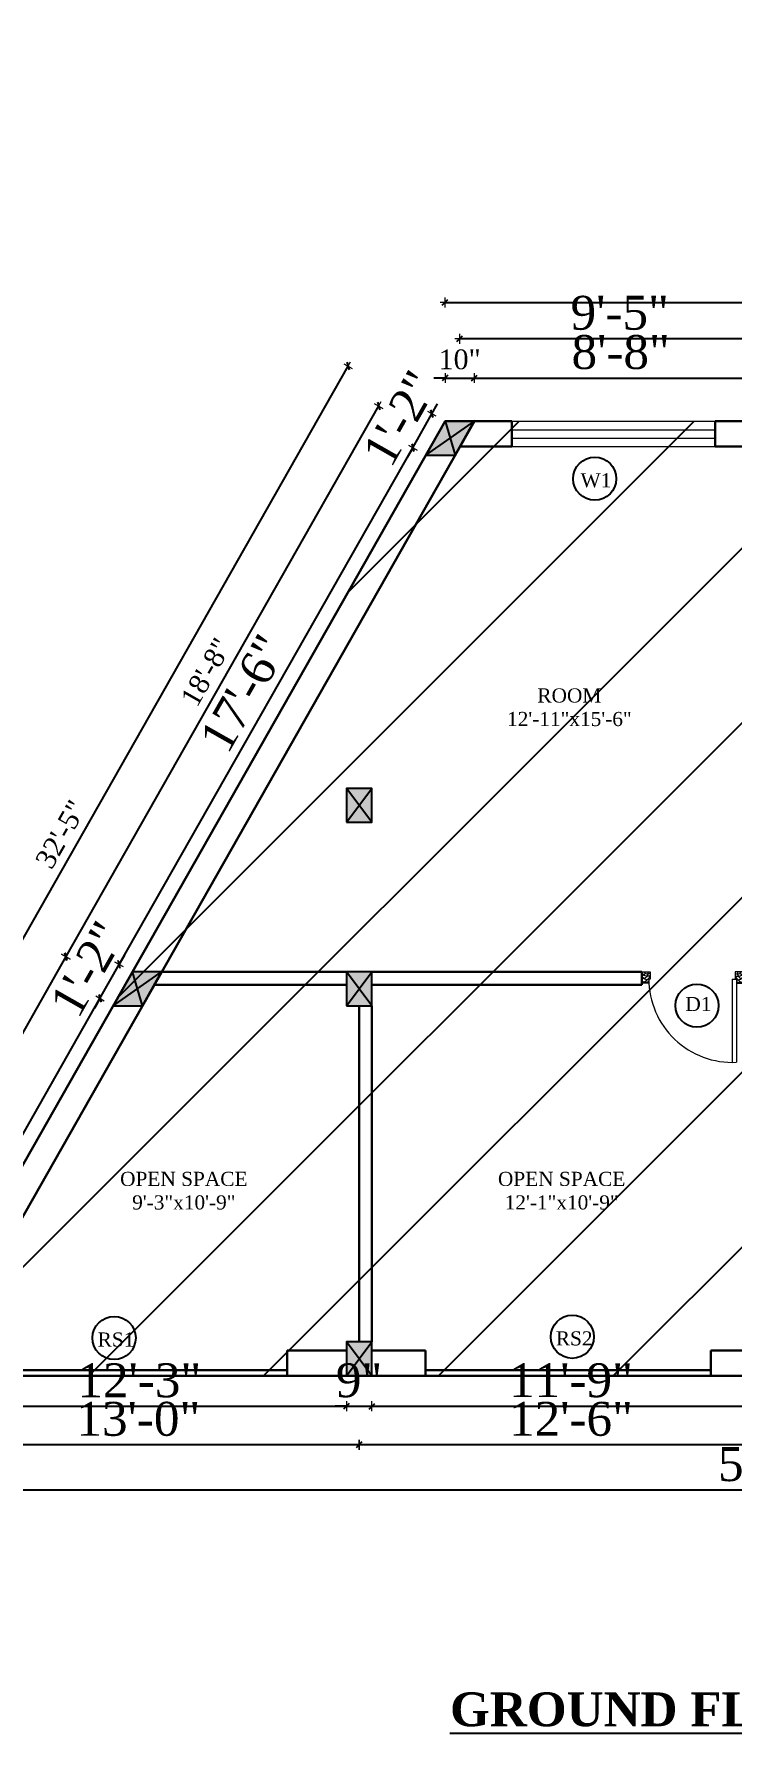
# Model space of a CAD drawing. Header units: inches. Extents: x 2 to 197762, y -33236 to 9.
# Drawn here: x 79150 to 79397, y -17100 to -16499 of the extents above; entities that cross this region are included whole.
import ezdxf

# ---------------------------------------------------------------- set-up
doc = ezdxf.new("R2010")
doc.units = ezdxf.units.IN
doc.header["$LTSCALE"] = 5
doc.header["$MEASUREMENT"] = 0
for name, color, linetype, lineweight in [('A-WALL', 7, 'Continuous', 9), ('Dimension', 7, 'Continuous', 18), ('DOOR', 62, 'Continuous', 0), ('Dw', 2, 'Continuous', 18)]:
    doc.layers.add(name, color=color, linetype=linetype, lineweight=lineweight)
doc.layers.add('dim line', color=7, linetype='Continuous', lineweight=15, true_color=0xfab2b2)
doc.layers.add('TEXT', color=6, linetype='Continuous')
doc.layers.add('WALL', color=7, linetype='Continuous')
doc.styles.add('ordinary', font='times.ttf')
doc.dimstyles.new('Copy of 96', dxfattribs={"dimtxt": 7, "dimasz": 4, "dimexe": 0.5, "dimexo": 0.5, "dimgap": 3, "dimtad": 1, "dimdec": 1, "dimzin": 11, "dimdsep": 46, "dimlunit": 4, "dimtxsty": 'ordinary', "dimblk": 'OBLIQUE', "dimcen": 0.09, "dimse1": 1, "dimse2": 1, "dimclrt": 6, "dimazin": 0, "dimtfac": 1, "dimtdec": 1, "dimtix": 1, "dimtmove": 2, "dimatfit": 3, "dimldrblk": 'leader', "dimfxl": 0.5, "dimfxlon": 1, "dimtolj": 1, "dimtzin": 0, "dimarcsym": 0})

# ---------------------------------------------------------------- blocks, each defined once
blk = doc.blocks.new('c2a')
at = {"color": 1, "ltscale": 5}
for p, q in [((18091.63, 4625.76), (18084.82, 4613.76)), ((18101.98, 4625.76), (18091.63, 4625.76)), ((18095.17, 4613.76), (18101.98, 4625.76)), ((18084.82, 4613.76), (18095.17, 4613.76))]:
    blk.add_line(p, q, dxfattribs=at)
blk = doc.blocks.new('A$C27B36B59')
at = {"layer": 'DOOR'}
for p, q in [((0, 4), (0, 0)), ((2.5, 4), (0, 4)), ((0, 0), (3, 0)), ((2.5, 2.5), (2.5, 4)), ((3, 2.5), (2.5, 2.5)), ((3, 0), (3, 2.5))]:
    blk.add_line(p, q, dxfattribs=at)
for centre, radius, start, end in [((-1.4, -0.54), 4.75, 22.14107, 72.83803), ((1.34, 2.09), 1.64, 45.13802, 144.89476), ((2.21, 0.3), 2.49, 83.31492, 152.65798), ((0.13, 0.37), 2.05, 349.48753, 93.68048), ((1.96, -0.47), 2.01, 58.74475, 166.49498), ((-0.06, 0.32), 1.13, 343.54197, 86.94698), ((2.08, -0.4), 1.17, 38.28162, 160.15192)]:
    blk.add_arc(centre, radius, start, end, dxfattribs=at)
blk = doc.blocks.new('D2')
at = {"layer": 'DOOR'}
for p, q in [((74473.95, 24047.59), (74473.95, 24018.09)), ((74473.95, 24047.59), (74475.45, 24047.59)), ((74475.45, 24047.59), (74475.45, 24018.13))]:
    blk.add_line(p, q, dxfattribs=at)
blk.add_arc((74473.95, 24047.59), 29.5, 180, 272.9146, dxfattribs=at)
at = {"layer": 'DOOR', "xscale": -1, "rotation": 180}
blk.add_blockref('A$C27B36B59', (74441.95, 24050.09), dxfattribs=at)
at = {"layer": 'DOOR', "rotation": 180}
blk.add_blockref('A$C27B36B59', (74477.95, 24050.09), dxfattribs=at)
blk = doc.blocks.new('oblique')
at = {"color": 0, "lineweight": -2}
blk.add_line((0.25, 0.25), (-0.25, -0.25), dxfattribs=at)
at = {"layer": 'dim line', "lineweight": 9}
for p, q in [((-0.4375, 0), (0.4375, 0)), ((0, 0.4375), (0, -0.4375))]:
    blk.add_line(p, q, dxfattribs=at)
blk = doc.blocks.new('*D570')
at = {"layer": 'A-WALL', "color": 0, "lineweight": -2, "ltscale": 50, "transparency": 16777216}
blk.add_line((79415.19, -16998.13), (79265.19, -16998.13), dxfattribs=at)
at = {"layer": 'Defpoints', "color": 0, "ltscale": 50, "transparency": 16777216}
for p in [(79265.19, -16973.71), (79415.19, -16973.71), (79265.19, -16998.13)]:
    blk.add_point(p, dxfattribs=at)
at = {"layer": 'A-WALL', "color": 0, "lineweight": -2, "ltscale": 50, "transparency": 16777216, "xscale": 4, "yscale": 4, "zscale": 4, "rotation": 180}
blk.add_blockref('oblique', (79265.19, -16998.13), dxfattribs=at)
at = {"layer": 'A-WALL', "color": 0, "lineweight": -2, "ltscale": 50, "transparency": 16777216, "xscale": 4, "yscale": 4, "zscale": 4}
blk.add_blockref('oblique', (79415.19, -16998.13), dxfattribs=at)
at = {"layer": 'A-WALL', "color": 6, "ltscale": 50, "transparency": 16777216, "insert": (79340.19, -16989.02), "char_height": 12, "attachment_point": 5, "style": 'ordinary'}
blk.add_mtext('\\A1;12\'-6"', dxfattribs=at)
blk = doc.blocks.new('_OBLIQUE')
at = {"color": 0, "linetype": 'ByBlock'}
blk.add_line((-0.5, -0.5), (0.5, 0.5), dxfattribs=at)
blk = doc.blocks.new('leader')
at = {"layer": 'Dimension'}
for p, q in [((0, -4.33), (0, 4.33)), ((-4.42, 0), (4.42, 0))]:
    blk.add_line(p, q, dxfattribs=at)
blk = doc.blocks.new('*D571')
at = {"layer": 'A-WALL', "color": 0, "lineweight": -2, "ltscale": 50, "transparency": 16777216}
blk.add_line((79265.19, -16998.13), (79108.87, -16998.13), dxfattribs=at)
at = {"layer": 'Defpoints', "color": 0, "ltscale": 50, "transparency": 16777216}
for p in [(79108.87, -16973.71), (79265.19, -16973.71), (79108.87, -16998.13)]:
    blk.add_point(p, dxfattribs=at)
at = {"layer": 'A-WALL', "color": 0, "lineweight": -2, "ltscale": 50, "transparency": 16777216, "xscale": 4, "yscale": 4, "zscale": 4, "rotation": 180}
blk.add_blockref('oblique', (79108.87, -16998.13), dxfattribs=at)
at = {"layer": 'A-WALL', "color": 0, "lineweight": -2, "ltscale": 50, "transparency": 16777216, "xscale": 4, "yscale": 4, "zscale": 4}
blk.add_blockref('oblique', (79265.19, -16998.13), dxfattribs=at)
at = {"layer": 'A-WALL', "color": 6, "ltscale": 50, "transparency": 16777216, "insert": (79187.03, -16989.02), "char_height": 12, "attachment_point": 5, "style": 'ordinary'}
blk.add_mtext('\\A1;13\'-0"', dxfattribs=at)
blk = doc.blocks.new('*D556')
at = {"layer": 'A-WALL', "color": 0, "lineweight": -2, "ltscale": 50, "transparency": 16777216}
blk.add_line((79724.69, -17014.18), (79103.69, -17014.18), dxfattribs=at)
at = {"layer": 'Defpoints', "color": 0, "ltscale": 50, "transparency": 16777216}
for p in [(79724.69, -16964.53), (79103.69, -16970.53), (79103.69, -17014.18)]:
    blk.add_point(p, dxfattribs=at)
at = {"layer": 'A-WALL', "color": 0, "lineweight": -2, "ltscale": 50, "transparency": 16777216, "xscale": 4, "yscale": 4, "zscale": 4, "rotation": 180}
blk.add_blockref('oblique', (79103.69, -17014.18), dxfattribs=at)
at = {"layer": 'A-WALL', "color": 0, "lineweight": -2, "ltscale": 50, "transparency": 16777216, "xscale": 4, "yscale": 4, "zscale": 4}
blk.add_blockref('oblique', (79724.69, -17014.18), dxfattribs=at)
at = {"layer": 'A-WALL', "color": 6, "ltscale": 50, "transparency": 16777216, "insert": (79414.19, -17005.05), "char_height": 12, "attachment_point": 5, "style": 'ordinary'}
blk.add_mtext('\\A1;51\'-9"', dxfattribs=at)
blk = doc.blocks.new('*D573')
at = {"layer": 'A-WALL', "color": 0, "lineweight": -2, "ltscale": 50, "transparency": 16777216}
blk.add_line((79105.86, -16959.07), (79173.43, -16840.07), dxfattribs=at)
at = {"layer": 'Defpoints', "color": 0, "ltscale": 50, "transparency": 16777216}
for p in [(79173.43, -16840.07), (79178.08, -16842.71), (79110.51, -16961.71)]:
    blk.add_point(p, dxfattribs=at)
at = {"layer": 'A-WALL', "color": 0, "lineweight": -2, "ltscale": 50, "transparency": 16777216, "xscale": 4, "yscale": 4, "zscale": 4}
for p, rotation in [((79173.43, -16840.07), 60.4114854945245), ((79105.86, -16959.07), 240.4114854945245)]:
    blk.add_blockref('oblique', p, dxfattribs=dict(at, rotation=rotation))
at = {"layer": 'A-WALL', "color": 6, "ltscale": 50, "transparency": 16777216, "insert": (79131.73, -16895.08), "char_height": 12, "attachment_point": 5, "rotation": 60.41149, "style": 'ordinary'}
blk.add_mtext('\\A1;11\'-5"', dxfattribs=at)
blk = doc.blocks.new('*D574')
at = {"layer": 'A-WALL', "color": 0, "lineweight": -2, "ltscale": 50, "transparency": 16777216}
for p, q in [((79180.25, -16828.07), (79182.22, -16824.6)), ((79173.43, -16840.07), (79180.25, -16828.07)), ((79173.43, -16840.07), (79171.46, -16843.55))]:
    blk.add_line(p, q, dxfattribs=at)
at = {"layer": 'Defpoints', "color": 0, "ltscale": 50, "transparency": 16777216}
for p in [(79180.25, -16828.07), (79184.89, -16830.71), (79178.08, -16842.71)]:
    blk.add_point(p, dxfattribs=at)
at = {"layer": 'A-WALL', "color": 0, "lineweight": -2, "ltscale": 50, "transparency": 16777216, "xscale": 4, "yscale": 4, "zscale": 4}
for p, rotation in [((79180.25, -16828.07), 240.4114854945245), ((79173.43, -16840.07), 60.4114854945245)]:
    blk.add_blockref('oblique', p, dxfattribs=dict(at, rotation=rotation))
at = {"layer": 'A-WALL', "color": 6, "ltscale": 50, "transparency": 16777216, "insert": (79169.01, -16829.63), "char_height": 12, "attachment_point": 5, "rotation": 60.41149, "style": 'ordinary'}
blk.add_mtext('\\A1;1\'-2"', dxfattribs=at)
blk = doc.blocks.new('*D575')
at = {"layer": 'A-WALL', "color": 0, "lineweight": -2, "ltscale": 50, "transparency": 16777216}
blk.add_line((79180.25, -16828.07), (79284.16, -16645.07), dxfattribs=at)
at = {"layer": 'Defpoints', "color": 0, "ltscale": 50, "transparency": 16777216}
for p in [(79284.16, -16645.07), (79288.8, -16647.71), (79184.89, -16830.71)]:
    blk.add_point(p, dxfattribs=at)
at = {"layer": 'A-WALL', "color": 0, "lineweight": -2, "ltscale": 50, "transparency": 16777216, "xscale": 4, "yscale": 4, "zscale": 4}
for p, rotation in [((79284.16, -16645.07), 60.4114854945245), ((79180.25, -16828.07), 240.4114854945245)]:
    blk.add_blockref('oblique', p, dxfattribs=dict(at, rotation=rotation))
at = {"layer": 'A-WALL', "color": 6, "ltscale": 50, "transparency": 16777216, "insert": (79224.27, -16732.07), "char_height": 12, "attachment_point": 5, "rotation": 60.41149, "style": 'ordinary'}
blk.add_mtext('\\A1;17\'-6"', dxfattribs=at)
blk = doc.blocks.new('*D576')
at = {"layer": 'A-WALL', "color": 0, "lineweight": -2, "ltscale": 50, "transparency": 16777216}
for p, q in [((79284.16, -16645.07), (79290.97, -16633.07)), ((79290.97, -16633.07), (79292.95, -16629.6)), ((79284.16, -16645.07), (79282.18, -16648.55))]:
    blk.add_line(p, q, dxfattribs=at)
at = {"layer": 'Defpoints', "color": 0, "ltscale": 50, "transparency": 16777216}
for p in [(79290.97, -16633.07), (79295.62, -16635.71), (79288.8, -16647.71)]:
    blk.add_point(p, dxfattribs=at)
at = {"layer": 'A-WALL', "color": 0, "lineweight": -2, "ltscale": 50, "transparency": 16777216, "xscale": 4, "yscale": 4, "zscale": 4}
for p, rotation in [((79290.97, -16633.07), 240.4114854945245), ((79284.16, -16645.07), 60.4114854945245)]:
    blk.add_blockref('oblique', p, dxfattribs=dict(at, rotation=rotation))
at = {"layer": 'A-WALL', "color": 6, "ltscale": 50, "transparency": 16777216, "insert": (79279.74, -16634.63), "char_height": 12, "attachment_point": 5, "rotation": 60.41149, "style": 'ordinary'}
blk.add_mtext('\\A1;1\'-2"', dxfattribs=at)
blk = doc.blocks.new('*D577')
at = {"layer": 'A-WALL', "color": 0, "lineweight": -2, "ltscale": 50, "transparency": 16777216}
blk.add_line((79272.08, -16630.28), (79161.35, -16825.28), dxfattribs=at)
at = {"layer": 'Defpoints', "color": 0, "ltscale": 50, "transparency": 16777216}
for p in [(79292.21, -16641.71), (79161.35, -16825.28), (79181.49, -16836.71)]:
    blk.add_point(p, dxfattribs=at)
at = {"layer": 'A-WALL', "color": 0, "lineweight": -2, "ltscale": 50, "transparency": 16777216, "xscale": 4, "yscale": 4, "zscale": 4}
for p, rotation in [((79272.08, -16630.28), 60.41148549426703), ((79161.35, -16825.28), 240.411485494267)]:
    blk.add_blockref('oblique', p, dxfattribs=dict(at, rotation=rotation))
at = {"layer": 'A-WALL', "color": 6, "ltscale": 50, "transparency": 16777216, "insert": (79211.01, -16724.54), "char_height": 7, "attachment_point": 5, "rotation": 60.41149, "style": 'ordinary'}
blk.add_mtext('\\A1;18\'-8"', dxfattribs=at)
blk = doc.blocks.new('*D578')
at = {"layer": 'A-WALL', "color": 0, "lineweight": -2, "ltscale": 50, "transparency": 16777216}
blk.add_line((79161.35, -16825.28), (79086.97, -16956.28), dxfattribs=at)
at = {"layer": 'Defpoints', "color": 0, "ltscale": 50, "transparency": 16777216}
for p in [(79181.49, -16836.71), (79086.97, -16956.28), (79107.1, -16967.71)]:
    blk.add_point(p, dxfattribs=at)
at = {"layer": 'A-WALL', "color": 0, "lineweight": -2, "ltscale": 50, "transparency": 16777216, "xscale": 4, "yscale": 4, "zscale": 4}
for p, rotation in [((79161.35, -16825.28), 60.4114854945245), ((79086.97, -16956.28), 240.4114854945245)]:
    blk.add_blockref('oblique', p, dxfattribs=dict(at, rotation=rotation))
at = {"layer": 'A-WALL', "color": 6, "ltscale": 50, "transparency": 16777216, "insert": (79116.23, -16886.28), "char_height": 12, "attachment_point": 5, "rotation": 60.41149, "style": 'ordinary'}
blk.add_mtext('\\A1;12\'-7"', dxfattribs=at)
blk = doc.blocks.new('*D557')
at = {"layer": 'A-WALL', "color": 0, "lineweight": -2, "ltscale": 50, "transparency": 16777216}
blk.add_line((79069.32, -16954.2), (79261.24, -16616.2), dxfattribs=at)
at = {"layer": 'Defpoints', "color": 0, "ltscale": 50, "transparency": 16777216}
for p in [(79261.24, -16616.2), (79295.62, -16635.71), (79103.69, -16973.71)]:
    blk.add_point(p, dxfattribs=at)
at = {"layer": 'A-WALL', "color": 0, "lineweight": -2, "ltscale": 50, "transparency": 16777216, "xscale": 4, "yscale": 4, "zscale": 4}
for p, rotation in [((79261.24, -16616.2), 60.41148549426746), ((79069.32, -16954.2), 240.4114854942675)]:
    blk.add_blockref('oblique', p, dxfattribs=dict(at, rotation=rotation))
at = {"layer": 'A-WALL', "color": 6, "ltscale": 50, "transparency": 16777216, "insert": (79159.58, -16781.96), "char_height": 7, "attachment_point": 5, "rotation": 60.41149, "style": 'ordinary'}
blk.add_mtext('\\A1;32\'-5"', dxfattribs=at)
blk = doc.blocks.new('*D579')
at = {"layer": 'A-WALL', "color": 0, "lineweight": -2, "ltscale": 50, "transparency": 16777216}
for p, q in [((79295.62, -16620.4), (79291.62, -16620.4)), ((79295.62, -16620.4), (79305.97, -16620.4)), ((79305.97, -16620.4), (79309.97, -16620.4))]:
    blk.add_line(p, q, dxfattribs=at)
at = {"layer": 'Defpoints', "color": 0, "ltscale": 50, "transparency": 16777216}
for p in [(79305.97, -16620.4), (79295.62, -16635.71), (79305.97, -16635.71)]:
    blk.add_point(p, dxfattribs=at)
at = {"layer": 'A-WALL', "color": 0, "lineweight": -2, "ltscale": 50, "transparency": 16777216, "xscale": 4, "yscale": 4, "zscale": 4}
blk.add_blockref('oblique', (79295.62, -16620.4), dxfattribs=at)
at = {"layer": 'A-WALL', "color": 0, "lineweight": -2, "ltscale": 50, "transparency": 16777216, "xscale": 4, "yscale": 4, "zscale": 4, "rotation": 180}
blk.add_blockref('oblique', (79305.97, -16620.4), dxfattribs=at)
at = {"layer": 'A-WALL', "color": 6, "ltscale": 50, "transparency": 16777216, "insert": (79300.79, -16613.84), "char_height": 7, "attachment_point": 5, "style": 'ordinary'}
blk.add_mtext('\\A1;10"', dxfattribs=at)
blk = doc.blocks.new('*D580')
at = {"layer": 'A-WALL', "color": 0, "lineweight": -2, "ltscale": 50, "transparency": 16777216}
blk.add_line((79305.97, -16620.4), (79409.62, -16620.4), dxfattribs=at)
at = {"layer": 'Defpoints', "color": 0, "ltscale": 50, "transparency": 16777216}
for p in [(79409.62, -16620.4), (79305.97, -16635.71), (79409.62, -16635.71)]:
    blk.add_point(p, dxfattribs=at)
at = {"layer": 'A-WALL', "color": 0, "lineweight": -2, "ltscale": 50, "transparency": 16777216, "xscale": 4, "yscale": 4, "zscale": 4, "rotation": 180}
blk.add_blockref('oblique', (79305.97, -16620.4), dxfattribs=at)
at = {"layer": 'A-WALL', "color": 0, "lineweight": -2, "ltscale": 50, "transparency": 16777216, "xscale": 4, "yscale": 4, "zscale": 4}
blk.add_blockref('oblique', (79409.62, -16620.4), dxfattribs=at)
at = {"layer": 'A-WALL', "color": 6, "ltscale": 50, "transparency": 16777216, "insert": (79357.79, -16611.3), "char_height": 12, "attachment_point": 5, "style": 'ordinary'}
blk.add_mtext('\\A1;8\'-8"', dxfattribs=at)
blk = doc.blocks.new('*D588')
at = {"layer": 'A-WALL', "color": 0, "lineweight": -2, "ltscale": 50, "transparency": 16777216}
blk.add_line((79414.12, -16606.5), (79300.79, -16606.5), dxfattribs=at)
at = {"layer": 'Defpoints', "color": 0, "ltscale": 50, "transparency": 16777216}
for p in [(79300.79, -16606.5), (79300.79, -16635.71), (79414.12, -16635.71)]:
    blk.add_point(p, dxfattribs=at)
at = {"layer": 'A-WALL', "color": 0, "lineweight": -2, "ltscale": 50, "transparency": 16777216, "xscale": 4, "yscale": 4, "zscale": 4, "rotation": 180}
blk.add_blockref('oblique', (79300.79, -16606.5), dxfattribs=at)
at = {"layer": 'A-WALL', "color": 0, "lineweight": -2, "ltscale": 50, "transparency": 16777216, "xscale": 4, "yscale": 4, "zscale": 4}
blk.add_blockref('oblique', (79414.12, -16606.5), dxfattribs=at)
at = {"layer": 'A-WALL', "color": 6, "ltscale": 50, "transparency": 16777216, "insert": (79357.45, -16597.38), "char_height": 12, "attachment_point": 5, "style": 'ordinary'}
blk.add_mtext('\\A1;9\'-5"', dxfattribs=at)
blk = doc.blocks.new('*D558')
at = {"layer": 'A-WALL', "color": 0, "lineweight": -2, "ltscale": 50, "transparency": 16777216}
blk.add_line((79295.62, -16593.65), (79674.62, -16593.65), dxfattribs=at)
at = {"layer": 'Defpoints', "color": 0, "ltscale": 50, "transparency": 16777216}
for p in [(79674.62, -16593.65), (79295.62, -16635.71), (79674.62, -16635.71)]:
    blk.add_point(p, dxfattribs=at)
at = {"layer": 'A-WALL', "color": 0, "lineweight": -2, "ltscale": 50, "transparency": 16777216, "xscale": 4, "yscale": 4, "zscale": 4, "rotation": 180}
blk.add_blockref('oblique', (79295.62, -16593.65), dxfattribs=at)
at = {"layer": 'A-WALL', "color": 0, "lineweight": -2, "ltscale": 50, "transparency": 16777216, "xscale": 4, "yscale": 4, "zscale": 4}
blk.add_blockref('oblique', (79674.62, -16593.65), dxfattribs=at)
at = {"layer": 'A-WALL', "color": 6, "ltscale": 50, "transparency": 16777216, "insert": (79485.12, -16584.53), "char_height": 12, "attachment_point": 5, "style": 'ordinary'}
blk.add_mtext('\\A1;31\'-7"', dxfattribs=at)
blk = doc.blocks.new('*D560')
at = {"layer": 'A-WALL', "color": 0, "lineweight": -2, "ltscale": 50, "transparency": 16777216}
blk.add_line((79114.04, -16984.47), (79260.69, -16984.47), dxfattribs=at)
at = {"layer": 'Defpoints', "color": 0, "ltscale": 50, "transparency": 16777216}
for p in [(79114.04, -16973.71), (79260.69, -16973.71), (79260.69, -16984.47)]:
    blk.add_point(p, dxfattribs=at)
at = {"layer": 'A-WALL', "color": 0, "lineweight": -2, "ltscale": 50, "transparency": 16777216, "xscale": 4, "yscale": 4, "zscale": 4, "rotation": 180}
blk.add_blockref('oblique', (79114.04, -16984.47), dxfattribs=at)
at = {"layer": 'A-WALL', "color": 0, "lineweight": -2, "ltscale": 50, "transparency": 16777216, "xscale": 4, "yscale": 4, "zscale": 4}
blk.add_blockref('oblique', (79260.69, -16984.47), dxfattribs=at)
at = {"layer": 'A-WALL', "color": 6, "ltscale": 50, "transparency": 16777216, "insert": (79187.37, -16975.37), "char_height": 12, "attachment_point": 5, "style": 'ordinary'}
blk.add_mtext('\\A1;12\'-3"', dxfattribs=at)
blk = doc.blocks.new('*D561')
at = {"layer": 'A-WALL', "color": 0, "lineweight": -2, "ltscale": 50, "transparency": 16777216}
for p, q in [((79260.69, -16984.47), (79256.69, -16984.47)), ((79260.69, -16984.47), (79269.69, -16984.47)), ((79269.69, -16984.47), (79273.69, -16984.47))]:
    blk.add_line(p, q, dxfattribs=at)
at = {"layer": 'Defpoints', "color": 0, "ltscale": 50, "transparency": 16777216}
for p in [(79260.69, -16973.71), (79269.69, -16973.71), (79269.69, -16984.47)]:
    blk.add_point(p, dxfattribs=at)
at = {"layer": 'A-WALL', "color": 0, "lineweight": -2, "ltscale": 50, "transparency": 16777216, "xscale": 4, "yscale": 4, "zscale": 4}
blk.add_blockref('oblique', (79260.69, -16984.47), dxfattribs=at)
at = {"layer": 'A-WALL', "color": 0, "lineweight": -2, "ltscale": 50, "transparency": 16777216, "xscale": 4, "yscale": 4, "zscale": 4, "rotation": 180}
blk.add_blockref('oblique', (79269.69, -16984.47), dxfattribs=at)
at = {"layer": 'A-WALL', "color": 6, "ltscale": 50, "transparency": 16777216, "insert": (79265.19, -16975.35), "char_height": 12, "attachment_point": 5, "style": 'ordinary'}
blk.add_mtext('\\A1;9"', dxfattribs=at)
blk = doc.blocks.new('*D562')
at = {"layer": 'A-WALL', "color": 0, "lineweight": -2, "ltscale": 50, "transparency": 16777216}
blk.add_line((79269.69, -16984.47), (79410.69, -16984.47), dxfattribs=at)
at = {"layer": 'Defpoints', "color": 0, "ltscale": 50, "transparency": 16777216}
for p in [(79269.69, -16973.71), (79410.69, -16973.71), (79410.69, -16984.47)]:
    blk.add_point(p, dxfattribs=at)
at = {"layer": 'A-WALL', "color": 0, "lineweight": -2, "ltscale": 50, "transparency": 16777216, "xscale": 4, "yscale": 4, "zscale": 4, "rotation": 180}
blk.add_blockref('oblique', (79269.69, -16984.47), dxfattribs=at)
at = {"layer": 'A-WALL', "color": 0, "lineweight": -2, "ltscale": 50, "transparency": 16777216, "xscale": 4, "yscale": 4, "zscale": 4}
blk.add_blockref('oblique', (79410.69, -16984.47), dxfattribs=at)
at = {"layer": 'A-WALL', "color": 6, "ltscale": 50, "transparency": 16777216, "insert": (79340.19, -16975.35), "char_height": 12, "attachment_point": 5, "style": 'ordinary'}
blk.add_mtext('\\A1;11\'-9"', dxfattribs=at)
blk = doc.blocks.new('*D592')
at = {"layer": 'A-WALL', "color": 0, "lineweight": -2, "ltscale": 50, "transparency": 16777216}
blk.add_line((79748.22, -16500.34), (79748.22, -16777.71), dxfattribs=at)
at = {"layer": 'Defpoints', "color": 0, "ltscale": 50, "transparency": 16777216}
for p in [(77864.32, -16500.34, -58.17), (79675.49, -16777.71), (79748.22, -16777.71)]:
    blk.add_point(p, dxfattribs=at)
at = {"layer": 'A-WALL', "color": 0, "lineweight": -2, "ltscale": 50, "transparency": 16777216, "xscale": 4, "yscale": 4, "zscale": 4}
for p, rotation in [((79748.22, -16500.34), 90), ((79748.22, -16777.71), 270)]:
    blk.add_blockref('oblique', p, dxfattribs=dict(at, rotation=rotation))
at = {"layer": 'A-WALL', "color": 6, "ltscale": 50, "transparency": 16777216, "insert": (79739.12, -16639.03), "char_height": 12, "attachment_point": 5, "rotation": 90, "style": 'ordinary'}
blk.add_mtext('\\A1;23\'-1"', dxfattribs=at)
blk = doc.blocks.new('*D593')
at = {"layer": 'A-WALL', "color": 0, "lineweight": -2, "ltscale": 50, "transparency": 16777216}
blk.add_line((79748.22, -16577.34), (79748.22, -16961.71), dxfattribs=at)
at = {"layer": 'Defpoints', "color": 0, "ltscale": 50, "transparency": 16777216}
for p in [(77864.97, -16577.34, -58.17), (79676.62, -16961.71), (79748.22, -16961.71)]:
    blk.add_point(p, dxfattribs=at)
at = {"layer": 'A-WALL', "color": 0, "lineweight": -2, "ltscale": 50, "transparency": 16777216, "xscale": 4, "yscale": 4, "zscale": 4}
for p, rotation in [((79748.22, -16577.34), 90), ((79748.22, -16961.71), 270)]:
    blk.add_blockref('oblique', p, dxfattribs=dict(at, rotation=rotation))
at = {"layer": 'A-WALL', "color": 6, "ltscale": 50, "transparency": 16777216, "insert": (79739.12, -16769.53), "char_height": 12, "attachment_point": 5, "rotation": 90, "style": 'ordinary'}
blk.add_mtext('\\A1;32\'-0"', dxfattribs=at)
blk = doc.blocks.new('*D595')
at = {"layer": 'A-WALL', "color": 0, "lineweight": -2, "ltscale": 50, "transparency": 16777216}
blk.add_line((79770.52, -16571.34), (79770.52, -16967.71), dxfattribs=at)
at = {"layer": 'Defpoints', "color": 0, "ltscale": 50, "transparency": 16777216}
for p in [(77864.92, -16571.34, -58.17), (79676.66, -16967.71), (79770.52, -16967.71)]:
    blk.add_point(p, dxfattribs=at)
at = {"layer": 'A-WALL', "color": 0, "lineweight": -2, "ltscale": 50, "transparency": 16777216, "xscale": 4, "yscale": 4, "zscale": 4}
for p, rotation in [((79770.52, -16571.34), 90), ((79770.52, -16967.71), 270)]:
    blk.add_blockref('oblique', p, dxfattribs=dict(at, rotation=rotation))
at = {"layer": 'A-WALL', "color": 6, "ltscale": 50, "transparency": 16777216, "insert": (79761.42, -16769.53), "char_height": 12, "attachment_point": 5, "rotation": 90, "style": 'ordinary'}
blk.add_mtext('\\A1;33\'-0"', dxfattribs=at)

msp = doc.modelspace()

# ---------------------------------------------------------------- hatches: boundary and pattern name
at = {"layer": 'WALL', "linetype": 'ByBlock', "ltscale": 5, "true_color": 0xf8991e}
h = msp.add_hatch(dxfattribs=at)
h.set_pattern_fill('ANSI31', color=30, scale=350)
h.set_pattern_definition([(45, (72659.39, -14388.66), (-30.93592, 30.93592), [])])
h.paths.add_polyline_path([(79103.69, -16973.71), (79295.62, -16635.71), (79674.62, -16635.71), (79676.1, -16877.71), (79724.69, -16877.71), (79724.69, -16967.71), (79676.69, -16967.71), (79676.69, -16973.71)])
h = msp.add_hatch(color=30, dxfattribs=at)
h.dxf.hatch_style = 1
h.paths.add_polyline_path([(79297.38, -16641.71), (79299.15, -16647.71), (79305.97, -16635.71)])
h.paths.add_polyline_path([(79297.38, -16641.71), (79305.97, -16635.71), (79295.62, -16635.71)])
h.paths.add_polyline_path([(79295.62, -16635.71), (79288.8, -16647.71), (79297.38, -16641.71)])
h.paths.add_polyline_path([(79297.38, -16641.71), (79288.8, -16647.71), (79299.15, -16647.71)])
h = msp.add_hatch(color=30, dxfattribs=at)
h.dxf.hatch_style = 1
h.paths.add_polyline_path([(79265.19, -16771.71), (79260.69, -16777.71), (79269.69, -16777.71)])
h.paths.add_polyline_path([(79269.69, -16777.71), (79269.69, -16765.71), (79265.19, -16771.71)])
h.paths.add_polyline_path([(79265.19, -16771.71), (79269.69, -16765.71), (79260.69, -16765.71)])
h.paths.add_polyline_path([(79260.69, -16765.71), (79260.69, -16777.71), (79265.19, -16771.71)])
h = msp.add_hatch(color=30, dxfattribs=at)
h.dxf.hatch_style = 1
h.paths.add_polyline_path([(79186.66, -16836.71), (79188.43, -16842.71), (79195.24, -16830.71)])
h.paths.add_polyline_path([(79186.66, -16836.71), (79195.24, -16830.71), (79184.89, -16830.71)])
h.paths.add_polyline_path([(79184.89, -16830.71), (79178.08, -16842.71), (79186.66, -16836.71)])
h.paths.add_polyline_path([(79186.66, -16836.71), (79178.08, -16842.71), (79188.43, -16842.71)])
h = msp.add_hatch(color=30, dxfattribs=at)
h.dxf.hatch_style = 1
h.paths.add_polyline_path([(79265.19, -16836.71), (79260.69, -16842.71), (79269.69, -16842.71)])
h.paths.add_polyline_path([(79269.69, -16842.71), (79269.69, -16830.71), (79265.19, -16836.71)])
h.paths.add_polyline_path([(79265.19, -16836.71), (79269.69, -16830.71), (79260.69, -16830.71)])
h.paths.add_polyline_path([(79260.69, -16830.71), (79260.69, -16842.71), (79265.19, -16836.71)])
h = msp.add_hatch(color=30, dxfattribs=at)
h.dxf.hatch_style = 1
h.paths.add_polyline_path([(79265.19, -16967.71), (79260.69, -16973.71), (79269.69, -16973.71)])
h.paths.add_polyline_path([(79269.69, -16973.71), (79269.69, -16961.71), (79265.19, -16967.71)])
h.paths.add_polyline_path([(79265.19, -16967.71), (79269.69, -16961.71), (79260.69, -16961.71)])
h.paths.add_polyline_path([(79260.69, -16961.71), (79260.69, -16973.71), (79265.19, -16967.71)])

# ---------------------------------------------------------------- linework, layer by layer
at = {"color": 1, "ltscale": 5}
for p, q in [((79288.8, -16647.71), (79305.97, -16635.71)), ((79295.62, -16635.71), (79299.15, -16647.71)), ((79260.69, -16777.71), (79269.69, -16765.71)), ((79269.69, -16777.71), (79260.69, -16765.71)), ((79178.08, -16842.71), (79195.24, -16830.71)), ((79188.43, -16842.71), (79184.89, -16830.71)), ((79260.69, -16842.71), (79269.69, -16830.71)), ((79269.69, -16842.71), (79260.69, -16830.71)), ((79260.69, -16973.71), (79269.69, -16961.71)), ((79269.69, -16973.71), (79260.69, -16961.71))]:
    msp.add_line(p, q, dxfattribs=at)
at = {"layer": 'A-WALL', "lineweight": 30}
for p, q in [((79103.69, -16973.71), (79295.62, -16635.71)), ((79114.04, -16973.71), (79305.97, -16635.71)), ((79319.24, -16635.71), (79295.62, -16635.71)), ((79319.24, -16644.71), (79319.24, -16635.71)), ((79438.62, -16635.71), (79391.24, -16635.71)), ((79391.24, -16644.71), (79391.24, -16635.71)), ((79319.24, -16644.71), (79300.86, -16644.71)), ((79409.62, -16644.71), (79391.24, -16644.71)), ((79260.69, -16830.71), (79195.24, -16830.71)), ((79365.26, -16830.71), (79269.69, -16830.71)), ((79365.26, -16830.71), (79365.26, -16835.21)), ((79260.69, -16835.21), (79192.69, -16835.21)), ((79365.26, -16835.21), (79269.69, -16835.21)), ((79265.19, -16961.71), (79265.19, -16842.71)), ((79269.69, -16961.71), (79269.69, -16842.71)), ((79239.69, -16964.71), (79260.69, -16964.71)), ((79239.69, -16973.71), (79239.69, -16964.71)), ((79269.69, -16964.71), (79288.69, -16964.71)), ((79288.69, -16973.71), (79288.69, -16964.71)), ((79389.69, -16964.71), (79410.69, -16964.71)), ((79389.69, -16973.71), (79389.69, -16964.71)), ((79136.69, -16971.71), (79239.69, -16971.71)), ((79136.69, -16973.71), (79239.69, -16973.71)), ((79239.69, -16973.71), (79288.69, -16973.71)), ((79288.69, -16971.71), (79389.69, -16971.71)), ((79288.69, -16973.71), (79389.69, -16973.71)), ((79389.69, -16973.71), (79440.69, -16973.71))]:
    msp.add_line(p, q, dxfattribs=at)
at = {"layer": 'Dw', "color": 3}
for p, q in [((79319.24, -16635.71), (79391.24, -16635.71)), ((79319.24, -16638.71), (79391.24, -16638.71)), ((79319.24, -16641.71), (79391.24, -16641.71)), ((79319.24, -16644.71), (79391.24, -16644.71))]:
    msp.add_line(p, q, dxfattribs=at)
at = {"layer": 'TEXT'}
for centre in [(79348.6, -16656.06), (79384.79, -16842.63), (79178.43, -16960.3), (79340.65, -16959.88)]:
    msp.add_circle(centre, 7.64, dxfattribs=at)
at = {"layer": 'WALL', "color": 2, "linetype": 'ByBlock', "ltscale": 5}
for points in [[(79288.8, -16647.71), (79299.15, -16647.71), (79305.97, -16635.71), (79295.62, -16635.71)], [(79260.69, -16777.71), (79269.69, -16777.71), (79269.69, -16765.71), (79260.69, -16765.71)], [(79178.08, -16842.71), (79188.43, -16842.71), (79195.24, -16830.71), (79184.89, -16830.71)], [(79260.69, -16842.71), (79269.69, -16842.71), (79269.69, -16830.71), (79260.69, -16830.71)], [(79260.69, -16973.71), (79269.69, -16973.71), (79269.69, -16961.71), (79260.69, -16961.71)]]:
    msp.add_lwpolyline(points, close=True, dxfattribs=at)

# ---------------------------------------------------------------- block references
for p in [(61203.98, -21261.47), (61093.26, -21456.47)]:
    msp.add_blockref('c2a', p, dxfattribs=at)
at = {"layer": 'WALL', "color": 2, "linetype": 'ByBlock'}
msp.add_blockref('D2', (4923.31, -40880.8), dxfattribs=at)

# ---------------------------------------------------------------- texts
at = {"layer": 'TEXT', "style": 'ordinary'}
for s, p in [('W1', (79343.56, -16659.13)), ('D1', (79380.69, -16844.56)), ('RS1', (79172.59, -16963.36)), ('RS2', (79334.81, -16962.95))]:
    msp.add_text(s, height=5, rotation=0.00039, dxfattribs=at).set_placement(p)
at = {"layer": 'TEXT', "char_height": 5, "attachment_point": 8, "rotation": 359.99961, "style": 'ordinary'}
for s, insert in [('ROOM\\P12\'-11"x15\'-6"', (79339.6, -16743.71)), ('OPEN SPACE\\P9\'-3"x10\'-9"', (79203.1, -16914.88)), ('OPEN SPACE\\P12\'-1"x10\'-9"', (79336.88, -16914.88))]:
    msp.add_mtext_dynamic_manual_height_columns(s, width=101.5687, gutter_width=1720.72, heights=[0], dxfattribs=dict(at, insert=insert))
at = {"layer": 'TEXT', "insert": (79399.05, -17097.96), "char_height": 12, "width": 219.8151, "attachment_point": 8, "rotation": 359.99961, "style": 'ordinary'}
msp.add_mtext('{\\fTimes New Roman|b1|i0|c0|p18;\\LGROUND FLOOR PLAN}', dxfattribs=at)

# ---------------------------------------------------------------- dimensions: what is measured, and where the dimension line sits
at = {"layer": 'A-WALL', "ltscale": 50}
for base, p1, p2, angle, picture, middle in [((79748.22, -16777.71), (77864.32, -16500.34, -58.17), (79675.49, -16777.71), 90, '*D592', (79739.12, -16639.03)), ((79770.52, -16967.71), (77864.92, -16571.34, -58.17), (79676.66, -16967.71), 90, '*D595', (79761.42, -16769.53)), ((79748.22, -16961.71), (77864.97, -16577.34, -58.17), (79676.62, -16961.71), 90, '*D593', (79739.12, -16769.53)), ((79409.62, -16620.4), (79305.97, -16635.71), (79409.62, -16635.71), 180, '*D580', (79357.79, -16611.3)), ((79290.97, -16633.07), (79288.8, -16647.71), (79295.62, -16635.71), 240.41149, '*D576', (79279.74, -16634.63)), ((79284.16, -16645.07), (79184.89, -16830.71), (79288.8, -16647.71), 240.41149, '*D575', (79224.27, -16732.07)), ((79180.25, -16828.07), (79178.08, -16842.71), (79184.89, -16830.71), 240.41149, '*D574', (79169.01, -16829.63)), ((79086.97, -16956.28), (79181.49, -16836.71), (79107.1, -16967.71), 60.41149, '*D578', (79116.23, -16886.28)), ((79173.43, -16840.07), (79110.51, -16961.71), (79178.08, -16842.71), 240.41149, '*D573', (79131.73, -16895.08))]:
    dim = msp.add_linear_dim(base=base, p1=p1, p2=p2, angle=angle, dimstyle='Copy of 96', override={"dimtxt": 12, "dimdec": 0, "dimblk": 'oblique', "dimtdec": 0, "dimarcsym": 1}, dxfattribs=at)
    dim.commit()
    dim.dimension.update_dxf_attribs({"geometry": picture, "text_midpoint": middle})
for base, p1, p2, picture, middle in [((79674.62, -16593.65), (79295.62, -16635.71), (79674.62, -16635.71), '*D558', (79485.12, -16584.53)), ((79300.79, -16606.5), (79414.12, -16635.71), (79300.79, -16635.71), '*D588', (79357.45, -16597.38)), ((79103.69, -17014.18), (79724.69, -16964.53), (79103.69, -16970.53), '*D556', (79414.19, -17005.05)), ((79260.69, -16984.47), (79114.04, -16973.71), (79260.69, -16973.71), '*D560', (79187.37, -16975.37)), ((79269.69, -16984.47), (79260.69, -16973.71), (79269.69, -16973.71), '*D561', (79265.19, -16975.35)), ((79410.69, -16984.47), (79269.69, -16973.71), (79410.69, -16973.71), '*D562', (79340.19, -16975.35)), ((79108.87, -16998.13), (79265.19, -16973.71), (79108.87, -16973.71), '*D571', (79187.03, -16989.02)), ((79265.19, -16998.13), (79415.19, -16973.71), (79265.19, -16973.71), '*D570', (79340.19, -16989.02))]:
    dim = msp.add_linear_dim(base=base, p1=p1, p2=p2, dimstyle='Copy of 96', override={"dimtxt": 12, "dimdec": 0, "dimblk": 'oblique', "dimtdec": 0, "dimarcsym": 1}, dxfattribs=at)
    dim.commit()
    dim.dimension.update_dxf_attribs({"geometry": picture, "text_midpoint": middle})
for p1, p2, distance, picture, middle in [((79295.62, -16635.71), (79305.97, -16635.71), 15.31, '*D579', (79300.79, -16613.84)), ((79103.69, -16973.71), (79295.62, -16635.71), 39.53, '*D557', (79159.58, -16781.96)), ((79292.21, -16641.71), (79181.49, -16836.71), -23.15, '*D577', (79211.01, -16724.54))]:
    dim = msp.add_aligned_dim(p1=p1, p2=p2, distance=distance, dimstyle='Copy of 96', override={"dimdec": 0, "dimblk": 'oblique', "dimtdec": 0, "dimarcsym": 1}, dxfattribs=at)
    dim.commit()
    dim.dimension.update_dxf_attribs({"geometry": picture, "text_midpoint": middle})

doc.saveas('drawing.dxf')
